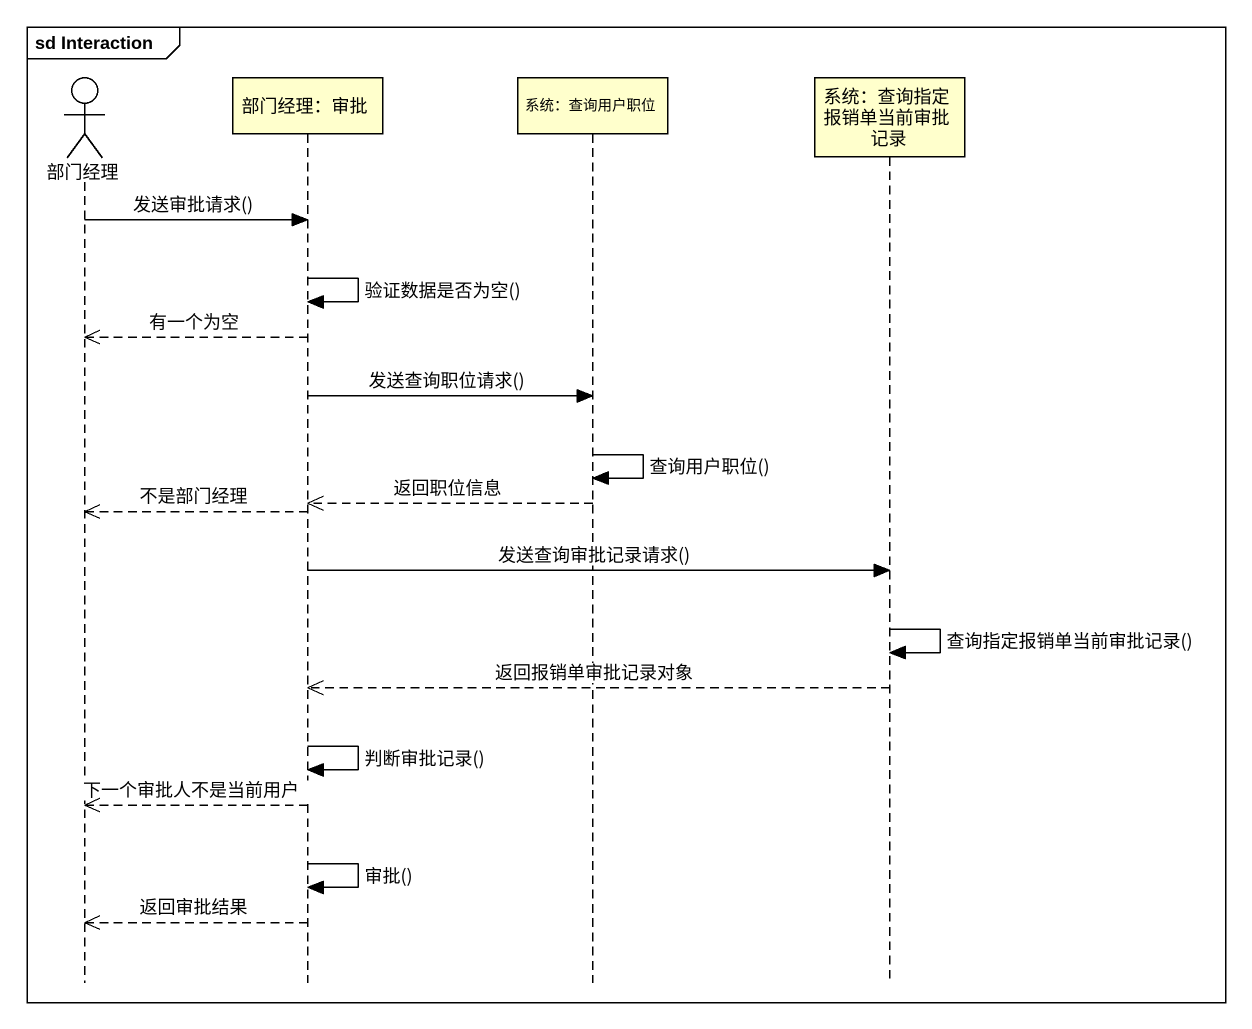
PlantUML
@startuml
mainframe sd Interaction
hide footbox
actor 部门经理
participant "部门经理：审批" as 部门经理_审批
participant "系统：查询用户职位" as 系统_查询用户职位
participant "系统：查询指定报销单当前审批记录" as 系统_查询指定报销单当前审批记录

部门经理 -> 部门经理_审批 : 发送审批请求()
部门经理_审批 -> 部门经理_审批 : 验证数据是否为空()
部门经理_审批 -->> 部门经理 : 有一个为空
部门经理_审批 -> 系统_查询用户职位 : 发送查询职位请求()
系统_查询用户职位 -> 系统_查询用户职位 : 查询用户职位()
系统_查询用户职位 -->> 部门经理_审批 : 返回职位信息
部门经理_审批 -->> 部门经理 : 不是部门经理
部门经理_审批 -> 系统_查询指定报销单当前审批记录 : 发送查询审批记录请求()
系统_查询指定报销单当前审批记录 -> 系统_查询指定报销单当前审批记录 : 查询指定报销单当前审批记录()
系统_查询指定报销单当前审批记录 -->> 部门经理_审批 : 返回报销单审批记录对象
部门经理_审批 -> 部门经理_审批 : 判断审批记录()
部门经理_审批 -->> 部门经理 : 下一个审批人不是当前用户
部门经理_审批 -> 部门经理_审批 : 审批()
部门经理_审批 -->> 部门经理 : 返回审批结果
@enduml
